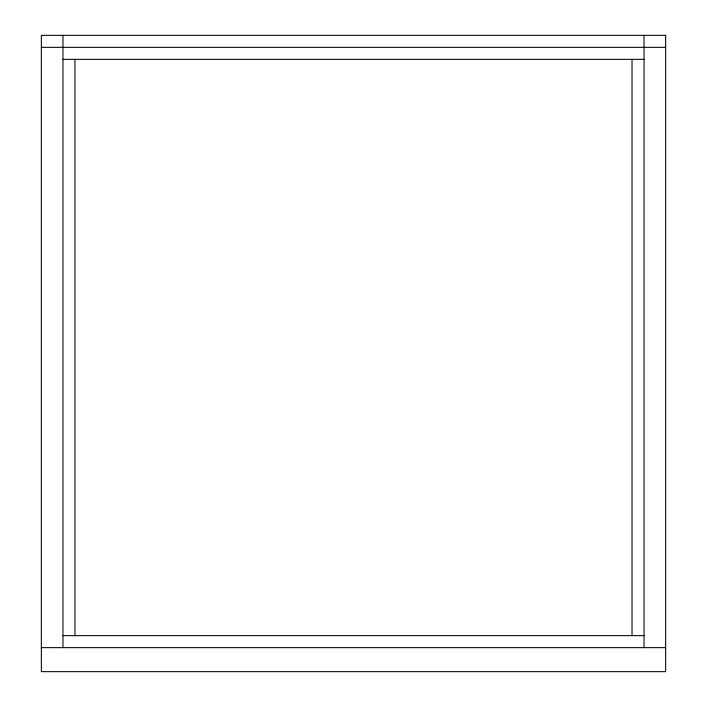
<?xml version="1.0" encoding="UTF-8"?>
<svg xmlns="http://www.w3.org/2000/svg" width="707" height="707" viewBox="0 0 707 707"><rect width="100%" height="100%" fill="white"/><g stroke="black" fill="none" stroke-linecap="round" stroke-linejoin="round"><path stroke-width="1.06" d="M41.351 47.351L665.649 47.351M62.967 59.361L644.033 59.361M62.967 635.637L644.033 635.637M41.351 647.639L665.649 647.639M644.033 35.35L644.033 647.639M632.031 59.361L632.031 635.637M74.969 59.361L74.969 635.637M62.967 35.35L62.967 647.639M665.649 35.35L41.351 35.35L41.351 671.65L665.649 671.65L665.649 35.35"/></g></svg>
